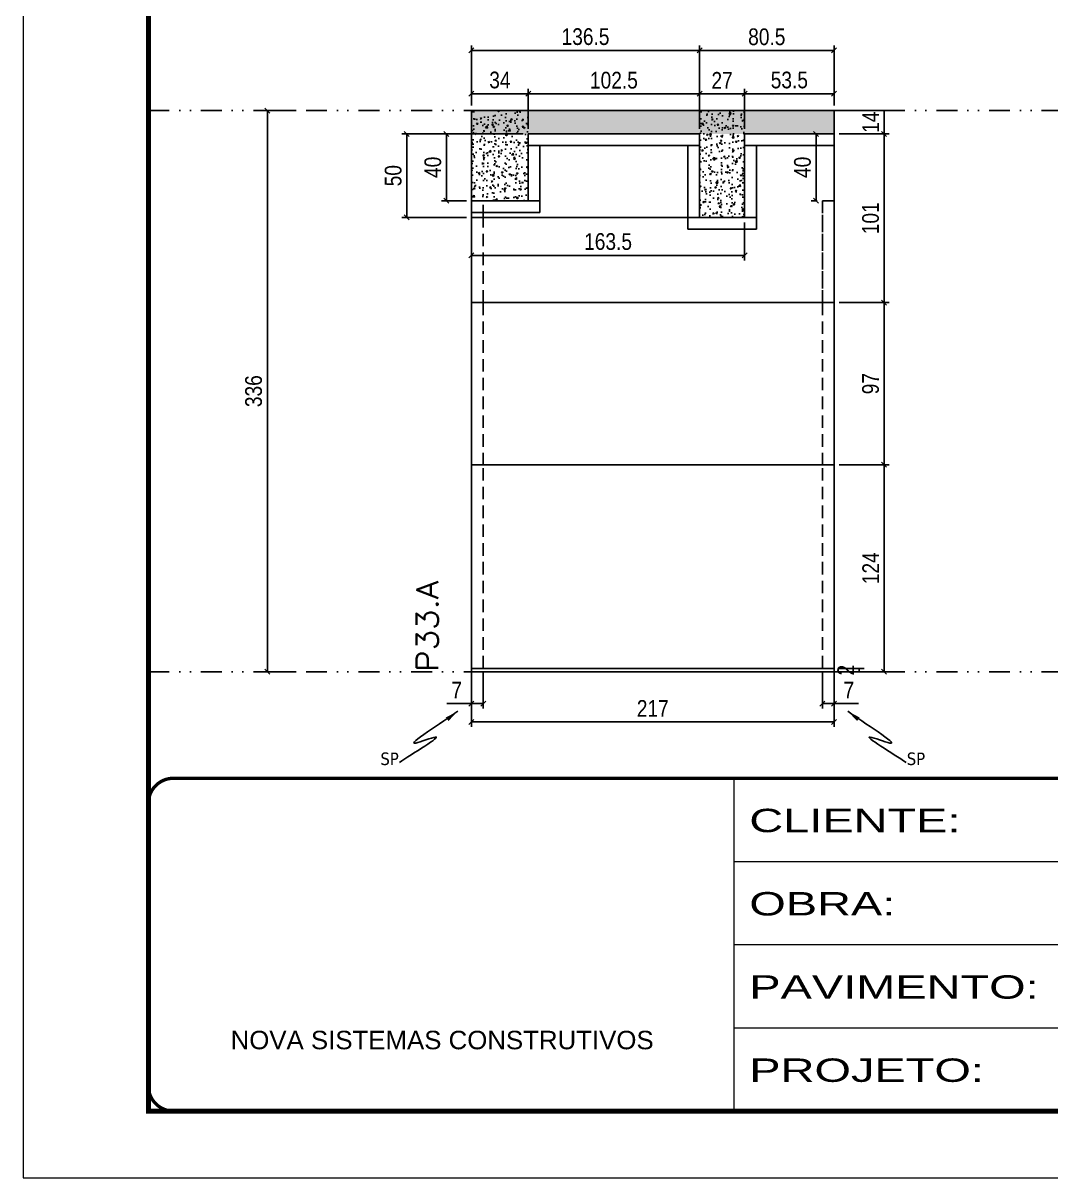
# Model space of a CAD drawing. Header units: millimetres. Extents: x 1945 to 8225, y 304 to 15137.
# Drawn here: x 3530 to 4145, y 1453 to 2144 of the extents above; entities that cross this region are included whole.
import ezdxf

# ---------------------------------------------------------------- set-up
doc = ezdxf.new("R2010")
doc.units = ezdxf.units.MM
for name, pattern in [('CONTINUO', [0]), ('DASHED', [0.75, 0.5, -0.25]), ('DIVIDE2', [0.625, 0.25, -0.125, 0, -0.125, 0, -0.125]), ('HIDDEN', [0.375, 0.25, -0.125])]:
    doc.linetypes.add(name, pattern=pattern)
for name, color, linetype in [('COTA', 241, 'Continuous'), ('Nível', 160, 'Continuous'), ('Painéis', 200, 'Continuous'), ('SARR_2.2x7', 40, 'Continuous'), ('texto', 7, 'Continuous')]:
    doc.layers.add(name, color=color, linetype=linetype)
for name, color, linetype, lineweight in [('Folhas', 255, 'Continuous', 9), ('SARRAFO DE PRESSAO', 251, 'DASHED', 9), ('Texto Seção', 7, 'Continuous', 15)]:
    doc.layers.add(name, color=color, linetype=linetype, lineweight=lineweight)
doc.styles.add('ARIAL', font='arial.ttf')
doc.styles.add('COTA TECNICA', font='techl___.ttf', dxfattribs={"height": 10})
doc.styles.add('REGUA-120', font='ROMANS.shx', dxfattribs={"height": 15})
doc.styles.get("Standard").update_dxf_attribs({"font": 'arial.ttf'})
doc.styles.add('Tecnologia', font='')
doc.styles.get('Tecnologia').set_extended_font_data('Forgotten Futurist')
doc.dimstyles.new('PAINEL', dxfattribs={"dimtxt": 10, "dimasz": 3, "dimexe": 3, "dimexo": 3, "dimgap": 3, "dimtad": 1, "dimdec": 1, "dimzin": 12, "dimdsep": 46, "dimtxsty": 'COTA TECNICA', "dimblk1": 'OBLIQUE', "dimblk2": 'OBLIQUE', "dimsah": 1, "dimcen": 0.9, "dimclrd": 4, "dimclre": 4, "dimclrt": 240, "dimadec": 1, "dimazin": 3, "dimtfac": 1, "dimtdec": 1, "dimtmove": 0, "dimatfit": 3, "dimfxl": 1, "dimtolj": 1, "dimtzin": 12, "dimarcsym": 0})
doc.dimstyles.new('PAINEL-NOVA', dxfattribs={"dimtxt": 10, "dimasz": 3, "dimexe": 3, "dimexo": 3, "dimgap": 3, "dimtad": 1, "dimdec": 1, "dimzin": 12, "dimdsep": 46, "dimtxsty": 'COTA TECNICA', "dimblk1": 'OBLIQUE', "dimblk2": 'OBLIQUE', "dimsah": 1, "dimcen": 0.9, "dimclrd": 4, "dimclre": 4, "dimclrt": 240, "dimadec": 1, "dimazin": 3, "dimtfac": 1, "dimtdec": 1, "dimtix": 1, "dimtmove": 0, "dimatfit": 3, "dimfxl": 1, "dimtolj": 1, "dimtzin": 12, "dimarcsym": 0})
doc.dimstyles.get("Standard").update_dxf_attribs({"dimtxt": 0.18, "dimasz": 0.18, "dimexe": 0.18, "dimexo": 0.0625, "dimgap": 0.09, "dimtad": 0, "dimtih": 1, "dimtoh": 1, "dimdec": 4, "dimzin": 0, "dimdsep": 46, "dimtxsty": 'Standard', "dimcen": 0.09, "dimadec": 0, "dimazin": 0, "dimtfac": 1, "dimtdec": 4, "dimtofl": 0, "dimtmove": 0, "dimatfit": 3, "dimfxl": 1, "dimtolj": 1, "dimtzin": 0, "dimarcsym": 0})
pattern_1 = [(51, (7103.24, 7934.748), (9.121755, -0.637855), [0.9525, -10.4775]), (356, (7103.24, 7934.748), (-1.928623, 9.520633), [0.762, -8.382029]), (101.45144, (7104, 7934.695), (7.193132, 8.882778), [0.8095, -8.904512]), (47.1842, (7103.195, 7937.288), (13.588575, -1.865247), [1.42875, -15.71625]), (97.63556, (7104.328, 7937.132), (11.65249, 12.576586), [1.21425, -13.35678]), (352.18415, (7103.195, 7937.288), (11.65249, 12.576586), [1.142998, -12.572987]), (22, (7104.476, 7936.675), (7.668804, -4.980179), [0.9525, -10.4775]), (327, (7104.476, 7936.675), (2.928905, 9.261925), [0.762, -8.382]), (72.45145, (7105.115, 7936.26), (10.597708, 4.281746), [0.8095, -8.904497]), (38.5, (7103.2398, 7934.748), (0.0806222, 4.2298032), [0, -8.2804, 0, -8.509, 0, -8.41375]), (8.5, (7103.24, 7934.748), (3.2530547, 5.066574), [0, -4.8514, 0, -8.0899, 0, -3.20675]), (328.5, (7100.408, 7934.6986), (6.7834962, -0.1680745), [0, -3.175, 0, -9.906, 0, -13.1445]), (318.5, (7099.1383, 7934.6764), (7.3831434, 1.4003915), [0, -4.1275, 0, -6.5786, 0, -9.3345])]

# ---------------------------------------------------------------- blocks, each defined once
blk = doc.blocks.new('9999999999')
at = {"color": 30, "linetype": 'CONTINUO'}
for p, q in [((98564.56, 34230.21), (98564.56, 34429.45)), ((98564.56, 34379.64), (99583.98, 34379.64)), ((98564.56, 34329.83), (99487.98, 34329.83)), ((98564.56, 34280.02), (99487.98, 34280.02))]:
    blk.add_line(p, q, dxfattribs=at)
at = {"color": 30, "linetype": 'CONTINUO', "const_width": 2}
blk.add_lwpolyline([(99583.98, 34230.21), (99583.98, 34414.45, 0.414214), (99568.98, 34429.45), (98228.98, 34429.45, 0.414214), (98213.98, 34414.45), (98213.98, 34245.21, 0.414214), (98228.98, 34230.21), (99583.98, 34230.21)], format="xyb", dxfattribs=at)
at = {"layer": 'Folhas'}
blk.add_lwpolyline([(98138.98, 34190.21), (99623.98, 34190.21), (99623.98, 35240.21), (98138.98, 35240.21)], close=True, dxfattribs=at)
at = {"layer": 'Folhas', "color": 30, "const_width": 3}
blk.add_lwpolyline([(98213.98, 34230.21), (99583.98, 34230.21), (99583.98, 35200.21), (98213.98, 35200.21)], close=True, dxfattribs=at)
at = {"color": 7, "linetype": 'Continuous', "ltscale": 5, "style": 'ARIAL'}
blk.add_text('NOVA SISTEMAS CONSTRUTIVOS', height=11.0592, dxfattribs=at).set_placement((98263.19, 34267.21))
at = {"layer": 'Folhas', "color": 7, "style": 'Tecnologia', "width": 1.5}
for s, p in [('CLIENTE:', (98573.65, 34397.17)), ('OBRA:', (98573.65, 34347.31)), ('PAVIMENTO:', (98573.65, 34297.5)), ('PROJETO:', (98573.65, 34247.69))]:
    blk.add_text(s, height=14, dxfattribs=at).set_placement(p)
blk = doc.blocks.new('*D1181')
at = {"layer": 'COTA', "color": 4, "linetype": 'Continuous', "lineweight": -2, "ltscale": 30, "transparency": 16777216}
for p, q in [((4018.24, 1757.75), (4033.24, 1757.75)), ((4030.24, 1755.75), (4030.24, 1757.75)), ((4018.24, 1755.75), (4033.24, 1755.75))]:
    blk.add_line(p, q, dxfattribs=at)
at = {"layer": 'Defpoints', "color": 0, "linetype": 'Continuous', "ltscale": 30, "transparency": 16777216}
for p in [(4015.24, 1757.75), (4030.24, 1757.75), (4015.24, 1755.75)]:
    blk.add_point(p, dxfattribs=at)
at = {"layer": 'COTA', "color": 240, "linetype": 'Continuous', "ltscale": 30, "transparency": 16777216, "insert": (4022.24, 1756.75), "char_height": 10, "attachment_point": 5, "rotation": 90, "style": 'COTA TECNICA'}
blk.add_mtext('\\A1;2', dxfattribs=at)
blk = doc.blocks.new('_Oblique')
at = {"color": 0, "linetype": 'ByBlock', "lineweight": -2}
blk.add_line((-0.5, -0.5), (0.5, 0.5), dxfattribs=at)
blk = doc.blocks.new('*D1182')
at = {"layer": 'COTA', "color": 4, "linetype": 'Continuous', "lineweight": -2, "ltscale": 30, "transparency": 16777216}
for p, q in [((4018.24, 1976.75), (4048.24, 1976.75)), ((4045.24, 1879.75), (4045.24, 1976.75)), ((4018.24, 1879.75), (4048.24, 1879.75))]:
    blk.add_line(p, q, dxfattribs=at)
at = {"layer": 'Defpoints', "color": 0, "linetype": 'Continuous', "ltscale": 30, "transparency": 16777216}
for p in [(4015.24, 1976.75), (4045.24, 1976.75), (4015.24, 1879.75)]:
    blk.add_point(p, dxfattribs=at)
at = {"layer": 'COTA', "color": 4, "linetype": 'Continuous', "lineweight": -2, "ltscale": 30, "transparency": 16777216, "xscale": 3, "yscale": 3, "zscale": 3}
for p, rotation in [((4045.24, 1976.75), 90), ((4045.24, 1879.75), 270)]:
    blk.add_blockref('_Oblique', p, dxfattribs=dict(at, rotation=rotation))
at = {"layer": 'COTA', "color": 240, "linetype": 'Continuous', "ltscale": 30, "transparency": 16777216, "insert": (4037.14, 1928.25), "char_height": 10, "attachment_point": 5, "rotation": 90, "style": 'COTA TECNICA'}
blk.add_mtext('\\A1;97', dxfattribs=at)
blk = doc.blocks.new('*D1183')
at = {"layer": 'COTA', "color": 4, "linetype": 'Continuous', "lineweight": -2, "ltscale": 30, "transparency": 16777216}
for p, q in [((4018.24, 2077.75), (4048.24, 2077.75)), ((4045.24, 1976.75), (4045.24, 2077.75)), ((4018.24, 1976.75), (4048.24, 1976.75))]:
    blk.add_line(p, q, dxfattribs=at)
at = {"layer": 'Defpoints', "color": 0, "linetype": 'Continuous', "ltscale": 30, "transparency": 16777216}
for p in [(4015.24, 2077.75), (4045.24, 2077.75), (4015.24, 1976.75)]:
    blk.add_point(p, dxfattribs=at)
at = {"layer": 'COTA', "color": 4, "linetype": 'Continuous', "lineweight": -2, "ltscale": 30, "transparency": 16777216, "xscale": 3, "yscale": 3, "zscale": 3}
for p, rotation in [((4045.24, 2077.75), 90), ((4045.24, 1976.75), 270)]:
    blk.add_blockref('_Oblique', p, dxfattribs=dict(at, rotation=rotation))
at = {"layer": 'COTA', "color": 240, "linetype": 'Continuous', "ltscale": 30, "transparency": 16777216, "insert": (4037.14, 2027.25), "char_height": 10, "attachment_point": 5, "rotation": 90, "style": 'COTA TECNICA'}
blk.add_mtext('\\A1;101', dxfattribs=at)
blk = doc.blocks.new('*D1184')
at = {"layer": 'COTA', "color": 4, "linetype": 'Continuous', "lineweight": -2, "ltscale": 30, "transparency": 16777216}
for p, q in [((4018.24, 2091.75), (4048.24, 2091.75)), ((4045.24, 2077.75), (4045.24, 2091.75)), ((4018.24, 2077.75), (4048.24, 2077.75))]:
    blk.add_line(p, q, dxfattribs=at)
at = {"layer": 'Defpoints', "color": 0, "linetype": 'Continuous', "ltscale": 30, "transparency": 16777216}
for p in [(4015.24, 2091.75), (4045.24, 2091.75), (4015.24, 2077.75)]:
    blk.add_point(p, dxfattribs=at)
at = {"layer": 'COTA', "color": 240, "linetype": 'Continuous', "ltscale": 30, "transparency": 16777216, "insert": (4037.17, 2084.75), "char_height": 10, "attachment_point": 5, "rotation": 90, "style": 'COTA TECNICA'}
blk.add_mtext('\\A1;14', dxfattribs=at)
blk = doc.blocks.new('*D1185')
at = {"layer": 'COTA', "color": 4, "linetype": 'Continuous', "lineweight": -2, "ltscale": 30, "transparency": 16777216}
for p, q in [((4018.24, 1879.75), (4048.24, 1879.75)), ((4045.24, 1755.75), (4045.24, 1879.75)), ((4018.24, 1755.75), (4048.24, 1755.75))]:
    blk.add_line(p, q, dxfattribs=at)
at = {"layer": 'Defpoints', "color": 0, "linetype": 'Continuous', "ltscale": 30, "transparency": 16777216}
for p in [(4015.24, 1879.75), (4045.24, 1879.75), (4015.24, 1755.75)]:
    blk.add_point(p, dxfattribs=at)
at = {"layer": 'COTA', "color": 4, "linetype": 'Continuous', "lineweight": -2, "ltscale": 30, "transparency": 16777216, "xscale": 3, "yscale": 3, "zscale": 3}
for p, rotation in [((4045.24, 1879.75), 90), ((4045.24, 1755.75), 270)]:
    blk.add_blockref('_Oblique', p, dxfattribs=dict(at, rotation=rotation))
at = {"layer": 'COTA', "color": 240, "linetype": 'Continuous', "ltscale": 30, "transparency": 16777216, "insert": (4037.17, 1817.75), "char_height": 10, "attachment_point": 5, "rotation": 90, "style": 'COTA TECNICA'}
blk.add_mtext('\\A1;124', dxfattribs=at)
blk = doc.blocks.new('*D1186')
at = {"layer": 'COTA', "color": 4, "linetype": 'Continuous', "lineweight": -2, "ltscale": 30, "transparency": 16777216}
for p, q in [((3798.24, 1752.75), (3798.24, 1722.75)), ((4015.24, 1752.75), (4015.24, 1722.75)), ((3798.24, 1725.75), (4015.24, 1725.75))]:
    blk.add_line(p, q, dxfattribs=at)
at = {"layer": 'Defpoints', "color": 0, "linetype": 'Continuous', "ltscale": 30, "transparency": 16777216}
for p in [(3798.24, 1755.75), (4015.24, 1755.75), (4015.24, 1725.75)]:
    blk.add_point(p, dxfattribs=at)
at = {"layer": 'COTA', "color": 4, "linetype": 'Continuous', "lineweight": -2, "ltscale": 30, "transparency": 16777216, "xscale": 3, "yscale": 3, "zscale": 3, "rotation": 180}
blk.add_blockref('_Oblique', (3798.24, 1725.75), dxfattribs=at)
at = {"layer": 'COTA', "color": 4, "linetype": 'Continuous', "lineweight": -2, "ltscale": 30, "transparency": 16777216, "xscale": 3, "yscale": 3, "zscale": 3}
blk.add_blockref('_Oblique', (4015.24, 1725.75), dxfattribs=at)
at = {"layer": 'COTA', "color": 240, "linetype": 'Continuous', "ltscale": 30, "transparency": 16777216, "insert": (3906.74, 1733.82), "char_height": 10, "attachment_point": 5, "style": 'COTA TECNICA'}
blk.add_mtext('\\A1;217', dxfattribs=at)
blk = doc.blocks.new('*D25')
at = {"layer": 'COTA', "color": 4, "linetype": 'ByBlock', "lineweight": -2, "transparency": 16777216}
for p, q in [((4967.62, 7361.82), (4967.62, 7339.8)), ((4974.62, 7361.82), (4974.62, 7339.8)), ((4967.62, 7342.8), (4952.89, 7342.8)), ((4974.62, 7342.8), (4967.62, 7342.8))]:
    blk.add_line(p, q, dxfattribs=at)
at = {"layer": 'Defpoints', "color": 0, "linetype": 'ByBlock', "transparency": 16777216}
for p in [(4967.62, 7364.82), (4974.62, 7364.82), (4967.62, 7342.8)]:
    blk.add_point(p, dxfattribs=at)
at = {"layer": 'COTA', "color": 4, "linetype": 'ByBlock', "lineweight": -2, "transparency": 16777216, "xscale": 3, "yscale": 3, "zscale": 3, "rotation": 180}
blk.add_blockref('_Oblique', (4967.62, 7342.8), dxfattribs=at)
at = {"layer": 'COTA', "color": 4, "linetype": 'ByBlock', "lineweight": -2, "transparency": 16777216, "xscale": 3, "yscale": 3, "zscale": 3}
blk.add_blockref('_Oblique', (4974.62, 7342.8), dxfattribs=at)
at = {"layer": 'COTA', "color": 240, "linetype": 'ByBlock', "transparency": 16777216, "insert": (4958.75, 7350.87), "char_height": 10, "attachment_point": 5, "style": 'COTA TECNICA'}
blk.add_mtext('\\A1;7', dxfattribs=at)
blk = doc.blocks.new('*D27')
at = {"layer": 'COTA', "color": 4, "linetype": 'ByBlock', "lineweight": -2, "transparency": 16777216}
for p, q in [((131596.05, 29930.75), (131596.05, 29908.67)), ((131603.05, 29930.68), (131603.05, 29908.67)), ((131596.05, 29911.67), (131603.05, 29911.67)), ((131603.05, 29911.67), (131617.78, 29911.67))]:
    blk.add_line(p, q, dxfattribs=at)
at = {"layer": 'Defpoints', "color": 0, "linetype": 'ByBlock', "transparency": 16777216}
for p in [(131596.05, 29933.75), (131603.05, 29933.68), (131603.05, 29911.67)]:
    blk.add_point(p, dxfattribs=at)
at = {"layer": 'COTA', "color": 4, "linetype": 'ByBlock', "lineweight": -2, "transparency": 16777216, "xscale": 3, "yscale": 3, "zscale": 3, "rotation": 180}
blk.add_blockref('_Oblique', (131596.05, 29911.67), dxfattribs=at)
at = {"layer": 'COTA', "color": 4, "linetype": 'ByBlock', "lineweight": -2, "transparency": 16777216, "xscale": 3, "yscale": 3, "zscale": 3}
blk.add_blockref('_Oblique', (131603.05, 29911.67), dxfattribs=at)
at = {"layer": 'COTA', "color": 240, "linetype": 'ByBlock', "transparency": 16777216, "insert": (131611.91, 29919.74), "char_height": 10, "attachment_point": 5, "style": 'COTA TECNICA'}
blk.add_mtext('\\A1;7', dxfattribs=at)
blk = doc.blocks.new('*D1223')
at = {"layer": 'COTA', "color": 4, "linetype": 'Continuous', "lineweight": -2, "ltscale": 30, "transparency": 16777216}
for p, q in [((3829.24, 2077.75), (3780.24, 2077.75)), ((3783.24, 2077.75), (3783.24, 2037.75)), ((3795.24, 2037.75), (3780.24, 2037.75))]:
    blk.add_line(p, q, dxfattribs=at)
at = {"layer": 'Defpoints', "color": 0, "linetype": 'Continuous', "ltscale": 30, "transparency": 16777216}
for p in [(3832.24, 2077.75), (3783.24, 2037.75), (3798.24, 2037.75)]:
    blk.add_point(p, dxfattribs=at)
at = {"layer": 'COTA', "color": 4, "linetype": 'Continuous', "lineweight": -2, "ltscale": 30, "transparency": 16777216, "xscale": 3, "yscale": 3, "zscale": 3}
for p, rotation in [((3783.24, 2077.75), 90), ((3783.24, 2037.75), 270)]:
    blk.add_blockref('_Oblique', p, dxfattribs=dict(at, rotation=rotation))
at = {"layer": 'COTA', "color": 240, "linetype": 'Continuous', "ltscale": 30, "transparency": 16777216, "insert": (3775.14, 2057.75), "char_height": 10, "attachment_point": 5, "rotation": 90, "style": 'COTA TECNICA'}
blk.add_mtext('\\A1;40', dxfattribs=at)
blk = doc.blocks.new('*D1224')
at = {"layer": 'COTA', "color": 4, "linetype": 'Continuous', "lineweight": -2, "ltscale": 30, "transparency": 16777216}
for p, q in [((3798.24, 2094.75), (3798.24, 2104.75)), ((3798.24, 2101.75), (3832.24, 2101.75)), ((3832.24, 2080.75), (3832.24, 2104.75))]:
    blk.add_line(p, q, dxfattribs=at)
at = {"layer": 'Defpoints', "color": 0, "linetype": 'Continuous', "ltscale": 30, "transparency": 16777216}
for p in [(3832.24, 2101.75), (3798.24, 2091.75), (3832.24, 2077.75)]:
    blk.add_point(p, dxfattribs=at)
at = {"layer": 'COTA', "color": 4, "linetype": 'Continuous', "lineweight": -2, "ltscale": 30, "transparency": 16777216, "xscale": 3, "yscale": 3, "zscale": 3, "rotation": 180}
blk.add_blockref('_Oblique', (3798.24, 2101.75), dxfattribs=at)
at = {"layer": 'COTA', "color": 4, "linetype": 'Continuous', "lineweight": -2, "ltscale": 30, "transparency": 16777216, "xscale": 3, "yscale": 3, "zscale": 3}
blk.add_blockref('_Oblique', (3832.24, 2101.75), dxfattribs=at)
at = {"layer": 'COTA', "color": 240, "linetype": 'Continuous', "ltscale": 30, "transparency": 16777216, "insert": (3815.24, 2109.97), "char_height": 10, "attachment_point": 5, "style": 'COTA TECNICA'}
blk.add_mtext('\\A1;34', dxfattribs=at)
blk = doc.blocks.new('*D1225')
at = {"layer": 'COTA', "color": 4, "linetype": 'Continuous', "lineweight": -2, "ltscale": 30, "transparency": 16777216}
for p, q in [((3934.74, 2080.75), (3934.74, 2104.75)), ((3934.74, 2101.75), (3961.74, 2101.75)), ((3961.74, 2080.75), (3961.74, 2104.75))]:
    blk.add_line(p, q, dxfattribs=at)
at = {"layer": 'Defpoints', "color": 0, "linetype": 'Continuous', "ltscale": 30, "transparency": 16777216}
for p in [(3961.74, 2101.75), (3934.74, 2077.75), (3961.74, 2077.75)]:
    blk.add_point(p, dxfattribs=at)
at = {"layer": 'COTA', "color": 4, "linetype": 'Continuous', "lineweight": -2, "ltscale": 30, "transparency": 16777216, "xscale": 3, "yscale": 3, "zscale": 3, "rotation": 180}
blk.add_blockref('_Oblique', (3934.74, 2101.75), dxfattribs=at)
at = {"layer": 'COTA', "color": 4, "linetype": 'Continuous', "lineweight": -2, "ltscale": 30, "transparency": 16777216, "xscale": 3, "yscale": 3, "zscale": 3}
blk.add_blockref('_Oblique', (3961.74, 2101.75), dxfattribs=at)
at = {"layer": 'COTA', "color": 240, "linetype": 'Continuous', "ltscale": 30, "transparency": 16777216, "insert": (3948.24, 2109.82), "char_height": 10, "attachment_point": 5, "style": 'COTA TECNICA'}
blk.add_mtext('\\A1;27', dxfattribs=at)
blk = doc.blocks.new('*D1295')
at = {"layer": 'COTA', "color": 4, "linetype": 'Continuous', "lineweight": -2, "ltscale": 30, "transparency": 16777216}
for p, q in [((3693.08, 2091.75), (3673.08, 2091.75)), ((3676.08, 1755.75), (3676.08, 2091.75)), ((3693.08, 1755.75), (3673.08, 1755.75))]:
    blk.add_line(p, q, dxfattribs=at)
at = {"layer": 'Defpoints', "color": 0, "linetype": 'Continuous', "ltscale": 30, "transparency": 16777216}
for p in [(3676.08, 2091.75), (3696.08, 2091.75), (3696.08, 1755.75)]:
    blk.add_point(p, dxfattribs=at)
at = {"layer": 'COTA', "color": 4, "linetype": 'Continuous', "lineweight": -2, "ltscale": 30, "transparency": 16777216, "xscale": 3, "yscale": 3, "zscale": 3}
for p, rotation in [((3676.08, 2091.75), 90), ((3676.08, 1755.75), 270)]:
    blk.add_blockref('_Oblique', p, dxfattribs=dict(at, rotation=rotation))
at = {"layer": 'COTA', "color": 240, "linetype": 'Continuous', "ltscale": 30, "transparency": 16777216, "insert": (3667.86, 1923.75), "char_height": 10, "attachment_point": 5, "rotation": 90, "style": 'COTA TECNICA'}
blk.add_mtext('\\A1;336', dxfattribs=at)
blk = doc.blocks.new('*D1298')
at = {"layer": 'Defpoints', "color": 0, "transparency": 16777216}
for p in [(3832.24, 2101.75), (3832.24, 2077.75), (3934.74, 2077.75)]:
    blk.add_point(p, dxfattribs=at)
at = {"layer": 'SARR_2.2x7', "color": 4, "lineweight": -2, "transparency": 16777216}
for p, q in [((3832.24, 2080.75), (3832.24, 2104.75)), ((3934.74, 2101.75), (3832.24, 2101.75)), ((3934.74, 2080.75), (3934.74, 2104.75))]:
    blk.add_line(p, q, dxfattribs=at)
at = {"layer": 'SARR_2.2x7', "color": 4, "lineweight": -2, "transparency": 16777216, "xscale": 3, "yscale": 3, "zscale": 3, "rotation": 180}
blk.add_blockref('_Oblique', (3832.24, 2101.75), dxfattribs=at)
at = {"layer": 'SARR_2.2x7', "color": 4, "lineweight": -2, "transparency": 16777216, "xscale": 3, "yscale": 3, "zscale": 3}
blk.add_blockref('_Oblique', (3934.74, 2101.75), dxfattribs=at)
at = {"layer": 'SARR_2.2x7', "color": 240, "transparency": 16777216, "insert": (3883.49, 2109.86), "char_height": 10, "attachment_point": 5, "style": 'COTA TECNICA'}
blk.add_mtext('\\A1;102.5', dxfattribs=at)
blk = doc.blocks.new('*D1299')
at = {"layer": 'Defpoints', "color": 0, "transparency": 16777216}
for p in [(4015.24, 2101.75), (4015.24, 2091.75), (3961.74, 2077.75)]:
    blk.add_point(p, dxfattribs=at)
at = {"layer": 'SARR_2.2x7', "color": 4, "lineweight": -2, "transparency": 16777216}
for p, q in [((3961.74, 2080.75), (3961.74, 2104.75)), ((3961.74, 2101.75), (4015.24, 2101.75)), ((4015.24, 2094.75), (4015.24, 2104.75))]:
    blk.add_line(p, q, dxfattribs=at)
at = {"layer": 'SARR_2.2x7', "color": 4, "lineweight": -2, "transparency": 16777216, "xscale": 3, "yscale": 3, "zscale": 3, "rotation": 180}
blk.add_blockref('_Oblique', (3961.74, 2101.75), dxfattribs=at)
at = {"layer": 'SARR_2.2x7', "color": 4, "lineweight": -2, "transparency": 16777216, "xscale": 3, "yscale": 3, "zscale": 3}
blk.add_blockref('_Oblique', (4015.24, 2101.75), dxfattribs=at)
at = {"layer": 'SARR_2.2x7', "color": 240, "transparency": 16777216, "insert": (3988.49, 2109.97), "char_height": 10, "attachment_point": 5, "style": 'COTA TECNICA'}
blk.add_mtext('\\A1;53.5', dxfattribs=at)
blk = doc.blocks.new('*D1301')
at = {"layer": 'Defpoints', "color": 0, "transparency": 16777216}
for p in [(3798.24, 2127.7), (3798.24, 2091.75), (3934.74, 2077.75)]:
    blk.add_point(p, dxfattribs=at)
at = {"layer": 'SARR_2.2x7', "color": 4, "lineweight": -2, "transparency": 16777216}
for p, q in [((3798.24, 2094.75), (3798.24, 2130.7)), ((3934.74, 2080.75), (3934.74, 2130.7)), ((3934.74, 2127.7), (3798.24, 2127.7))]:
    blk.add_line(p, q, dxfattribs=at)
at = {"layer": 'SARR_2.2x7', "color": 4, "lineweight": -2, "transparency": 16777216, "xscale": 3, "yscale": 3, "zscale": 3, "rotation": 180}
blk.add_blockref('_Oblique', (3798.24, 2127.7), dxfattribs=at)
at = {"layer": 'SARR_2.2x7', "color": 4, "lineweight": -2, "transparency": 16777216, "xscale": 3, "yscale": 3, "zscale": 3}
blk.add_blockref('_Oblique', (3934.74, 2127.7), dxfattribs=at)
at = {"layer": 'SARR_2.2x7', "color": 240, "transparency": 16777216, "insert": (3866.49, 2135.92), "char_height": 10, "attachment_point": 5, "style": 'COTA TECNICA'}
blk.add_mtext('\\A1;136.5', dxfattribs=at)
blk = doc.blocks.new('*D1302')
at = {"layer": 'Defpoints', "color": 0, "transparency": 16777216}
for p in [(4015.24, 2127.7), (4015.24, 2091.75), (3934.74, 2077.75)]:
    blk.add_point(p, dxfattribs=at)
at = {"layer": 'SARR_2.2x7', "color": 4, "lineweight": -2, "transparency": 16777216}
for p, q in [((3934.74, 2080.75), (3934.74, 2130.7)), ((4015.24, 2094.75), (4015.24, 2130.7)), ((3934.74, 2127.7), (4015.24, 2127.7))]:
    blk.add_line(p, q, dxfattribs=at)
at = {"layer": 'SARR_2.2x7', "color": 4, "lineweight": -2, "transparency": 16777216, "xscale": 3, "yscale": 3, "zscale": 3, "rotation": 180}
blk.add_blockref('_Oblique', (3934.74, 2127.7), dxfattribs=at)
at = {"layer": 'SARR_2.2x7', "color": 4, "lineweight": -2, "transparency": 16777216, "xscale": 3, "yscale": 3, "zscale": 3}
blk.add_blockref('_Oblique', (4015.24, 2127.7), dxfattribs=at)
at = {"layer": 'SARR_2.2x7', "color": 240, "transparency": 16777216, "insert": (3974.99, 2135.83), "char_height": 10, "attachment_point": 5, "style": 'COTA TECNICA'}
blk.add_mtext('\\A1;80.5', dxfattribs=at)
blk = doc.blocks.new('*D1856')
at = {"layer": 'COTA', "color": 4, "lineweight": -2, "transparency": 16777216}
for p, q in [((3798.24, 2024.75), (3798.24, 2002.04)), ((3961.74, 2024.75), (3961.74, 2002.04)), ((3961.74, 2005.04), (3798.24, 2005.04))]:
    blk.add_line(p, q, dxfattribs=at)
at = {"layer": 'Defpoints', "color": 0, "transparency": 16777216}
for p in [(3798.24, 2027.75), (3961.74, 2027.75), (3798.24, 2005.04)]:
    blk.add_point(p, dxfattribs=at)
at = {"layer": 'COTA', "color": 4, "lineweight": -2, "transparency": 16777216, "xscale": 3, "yscale": 3, "zscale": 3, "rotation": 180}
blk.add_blockref('_Oblique', (3798.24, 2005.04), dxfattribs=at)
at = {"layer": 'COTA', "color": 4, "lineweight": -2, "transparency": 16777216, "xscale": 3, "yscale": 3, "zscale": 3}
blk.add_blockref('_Oblique', (3961.74, 2005.04), dxfattribs=at)
at = {"layer": 'COTA', "color": 240, "transparency": 16777216, "insert": (3879.99, 2013.26), "char_height": 10, "attachment_point": 5, "style": 'COTA TECNICA'}
blk.add_mtext('\\A1;163.5', dxfattribs=at)
blk = doc.blocks.new('*D1857')
at = {"layer": 'COTA', "color": 4, "lineweight": -2, "transparency": 16777216}
for p, q in [((4005.24, 2077.75), (4001.47, 2077.75)), ((4004.47, 2037.75), (4004.47, 2077.75)), ((4005.24, 2037.75), (4001.47, 2037.75))]:
    blk.add_line(p, q, dxfattribs=at)
at = {"layer": 'Defpoints', "color": 0, "transparency": 16777216}
for p in [(4004.47, 2077.75), (4008.24, 2077.75), (4008.24, 2037.75)]:
    blk.add_point(p, dxfattribs=at)
at = {"layer": 'COTA', "color": 4, "lineweight": -2, "transparency": 16777216, "xscale": 3, "yscale": 3, "zscale": 3}
for p, rotation in [((4004.47, 2077.75), 90), ((4004.47, 2037.75), 270)]:
    blk.add_blockref('_Oblique', p, dxfattribs=dict(at, rotation=rotation))
at = {"layer": 'COTA', "color": 240, "transparency": 16777216, "insert": (3996.37, 2057.75), "char_height": 10, "attachment_point": 5, "rotation": 90, "style": 'COTA TECNICA'}
blk.add_mtext('\\A1;40', dxfattribs=at)
blk = doc.blocks.new('*D1858')
at = {"layer": 'COTA', "color": 4, "lineweight": -2, "transparency": 16777216}
for p, q in [((3829.24, 2077.75), (3756.51, 2077.75)), ((3759.51, 2027.75), (3759.51, 2077.75)), ((3795.24, 2027.75), (3756.51, 2027.75))]:
    blk.add_line(p, q, dxfattribs=at)
at = {"layer": 'Defpoints', "color": 0, "transparency": 16777216}
for p in [(3759.51, 2077.75), (3832.24, 2077.75), (3798.24, 2027.75)]:
    blk.add_point(p, dxfattribs=at)
at = {"layer": 'COTA', "color": 4, "lineweight": -2, "transparency": 16777216, "xscale": 3, "yscale": 3, "zscale": 3}
for p, rotation in [((3759.51, 2077.75), 90), ((3759.51, 2027.75), 270)]:
    blk.add_blockref('_Oblique', p, dxfattribs=dict(at, rotation=rotation))
at = {"layer": 'COTA', "color": 240, "transparency": 16777216, "insert": (3751.4, 2052.75), "char_height": 10, "attachment_point": 5, "rotation": 90, "style": 'COTA TECNICA'}
blk.add_mtext('\\A1;50', dxfattribs=at)
blk = doc.blocks.new('SLIPTEE')
at = {"layer": 'texto', "color": 0, "insert": (-49.02, -55.13), "char_height": 7.5, "attachment_point": 5}
blk.add_mtext('\\fTahoma|b0|i0|c0|p34;\\C4;SP', dxfattribs=at)
at = {"layer": 'COTA', "linetype": 'ByBlock'}
dim = blk.add_linear_dim(base=(0, -22.02), p1=(7, 0), p2=(0, 0), dimstyle='PAINEL-NOVA', override={"dimarcsym": 1}, dxfattribs=at)
dim.commit()
dim.dimension.update_dxf_attribs({"geometry": '*D25', "text_midpoint": (-8.87, -13.94), "insert": (-4967.62, -7364.82)})
at = {"layer": 'COTA', "path_type": 1}
blk.add_leader([(-8.21, -26.55), (-33.31, -45.71), (-21.61, -42.03), (-43.08, -57.3)], dimstyle='Standard', override={"dimasz": 8}, dxfattribs=at)
blk = doc.blocks.new('sliptD')
at = {"layer": 'texto', "color": 0, "insert": (49.02, -55.13), "char_height": 7.5, "attachment_point": 5}
blk.add_mtext('\\fTahoma|b0|i0|c0|p34;\\C4;SP', dxfattribs=at)
at = {"layer": 'COTA', "linetype": 'ByBlock'}
dim = blk.add_linear_dim(base=(0, -22.02), p1=(-7, 0.07), p2=(0, 0), dimstyle='PAINEL-NOVA', override={"dimarcsym": 1}, dxfattribs=at)
dim.commit()
dim.dimension.update_dxf_attribs({"geometry": '*D27', "text_midpoint": (8.87, -13.94), "insert": (-131603.05, -29933.68)})
at = {"layer": 'COTA', "path_type": 1}
blk.add_leader([(8.21, -26.55), (33.31, -45.71), (21.61, -42.03), (43.08, -57.3)], dimstyle='Standard', override={"dimasz": 8}, dxfattribs=at)
blk = doc.blocks.new('SLIPTDD')
at = {"layer": 'COTA', "linetype": 'ByBlock'}
blk.add_blockref('sliptD', (0, 0), dxfattribs=at)

msp = doc.modelspace()

# ---------------------------------------------------------------- hatches: boundary and pattern name
at = {"layer": 'COTA', "linetype": 'Continuous', "ltscale": 30}
h = msp.add_hatch(dxfattribs=at)
h.set_pattern_fill('AR-CONC', color=256, scale=0.05, angle=1)
h.set_pattern_definition(pattern_1)
h.paths.add_polyline_path([(4015.24, 2091.75), (3798.24, 2091.75), (3798.24, 2077.75), (4015.24, 2077.75)])
h = msp.add_hatch(dxfattribs=at)
h.set_pattern_fill('AR-CONC', color=256, scale=0.05, angle=1)
h.set_pattern_definition(pattern_1)
h.paths.add_polyline_path([(3832.24, 2091.75), (3798.24, 2091.75), (3798.24, 2037.75), (3832.24, 2037.75)])
h = msp.add_hatch(dxfattribs=at)
h.set_pattern_fill('AR-CONC', color=256, scale=0.05, angle=1)
h.set_pattern_definition(pattern_1)
h.paths.add_polyline_path([(3961.74, 2091.75), (3934.74, 2091.75), (3934.74, 2027.75), (3961.74, 2027.75)])

# ---------------------------------------------------------------- linework, layer by layer
for q in [(3798.24, 2037.75), (4015.24, 2091.75)]:
    msp.add_line((3798.24, 2091.75), q, dxfattribs=at)
at = {"layer": 'COTA'}
for p, q in [((3839.24, 2037.75), (3839.24, 2030.75)), ((4008.24, 2037.75), (4015.24, 2037.75)), ((3927.74, 2020.75), (3927.74, 2027.75)), ((3968.74, 2020.75), (3968.74, 2027.75))]:
    msp.add_line(p, q, dxfattribs=at)
at = {"layer": 'COTA', "linetype": 'Continuous', "ltscale": 30}
for points in [[(3961.74, 2077.75), (4015.24, 2077.75), (4015.24, 2091.75)], [(3832.24, 2077.75), (3934.74, 2077.75)]]:
    msp.add_lwpolyline(points, dxfattribs=at)
at = {"layer": 'Nível', "color": 4, "linetype": 'DIVIDE2', "ltscale": 50}
for p, q in [((3604.86, 2091.75), (4974.86, 2091.75)), ((3604.86, 1755.75), (4974.86, 1755.75))]:
    msp.add_line(p, q, dxfattribs=at)
at = {"layer": 'Painéis', "linetype": 'Continuous', "ltscale": 30}
msp.add_line((3798.24, 2037.75), (3798.24, 1755.75), dxfattribs=at)
for points in [[(3934.74, 2077.75), (3832.24, 2077.75)], [(3832.24, 2077.75), (3832.24, 2037.75)], [(3934.74, 2077.75), (3934.74, 2027.75)], [(4015.24, 2077.75), (3961.74, 2077.75)], [(3961.74, 2077.75), (3961.74, 2027.75)], [(4015.24, 1755.75), (4015.24, 2077.75)], [(3798.24, 2037.75), (3832.24, 2037.75)], [(3798.24, 2037.75), (3832.24, 2037.75)], [(3798.24, 2027.75), (3961.74, 2027.75)], [(4015.24, 1976.75), (3798.24, 1976.75)], [(3798.24, 1879.75), (4015.24, 1879.75)], [(3798.24, 1757.75), (4015.24, 1757.75)], [(3798.24, 1755.75), (4015.24, 1755.75)]]:
    msp.add_lwpolyline(points, dxfattribs=at)
at = {"layer": 'SARR_2.2x7', "linetype": 'Continuous', "ltscale": 30}
for p, q in [((3839.24, 2070.75), (3839.24, 2037.75)), ((3927.74, 2070.75), (3927.74, 2027.75)), ((3968.74, 2070.75), (3968.74, 2027.75))]:
    msp.add_line(p, q, dxfattribs=at)
at = {"layer": 'SARR_2.2x7', "linetype": 'HIDDEN', "ltscale": 30}
for p, q in [((3805.24, 2027.75), (3805.24, 2037.75)), ((3805.24, 1976.75), (3805.24, 1879.75)), ((4008.24, 1976.75), (4008.24, 1879.75))]:
    msp.add_line(p, q, dxfattribs=at)
at = {"layer": 'SARR_2.2x7', "linetype": 'ByBlock', "ltscale": 30}
for points in [[(3832.24, 2070.75), (3934.74, 2070.75)], [(3961.74, 2070.75), (4015.24, 2070.75)]]:
    msp.add_lwpolyline(points, dxfattribs=at)
at = {"layer": 'SARR_2.2x7', "linetype": 'Continuous', "ltscale": 30}
for points in [[(3832.24, 2037.75), (3839.24, 2037.75)], [(3798.24, 2030.75), (3839.24, 2030.75)], [(3961.74, 2027.75), (3968.74, 2027.75)], [(3927.74, 2020.75), (3968.74, 2020.75)]]:
    msp.add_lwpolyline(points, dxfattribs=at)
at = {"layer": 'SARR_2.2x7', "linetype": 'HIDDEN', "ltscale": 30}
for points in [[(4008.24, 1976.75), (4008.24, 2037.75), (4008.24, 1976.75)], [(3805.24, 1976.75), (3805.24, 2027.75)], [(3805.24, 1757.75), (3805.24, 1879.75)], [(4008.24, 1757.75), (4008.24, 1879.75)]]:
    msp.add_lwpolyline(points, dxfattribs=at)

# ---------------------------------------------------------------- block references
at = {"layer": 'COTA', "linetype": 'Continuous', "ltscale": 30}
for name, p in [('SLIPTEE', (3798.24, 1758.75)), ('SLIPTDD', (4015.24, 1758.75))]:
    msp.add_blockref(name, p, dxfattribs=at)
at = {"layer": 'SARRAFO DE PRESSAO', "color": 6, "linetype": 'ByBlock'}
msp.add_blockref('9999999999', (-94609.12, -32737.42), dxfattribs=at)

# ---------------------------------------------------------------- texts
at = {"layer": 'Texto Seção', "style": 'REGUA-120', "width": 1.1}
msp.add_text('P33.A', height=13, rotation=90, dxfattribs=at).set_placement((3778.24, 1755.75))

# ---------------------------------------------------------------- dimensions: what is measured, and where the dimension line sits
at = {"layer": 'COTA', "linetype": 'Continuous', "ltscale": 30}
for base, p1, p2, picture, middle in [((3832.24, 2101.75), (3798.24, 2091.75), (3832.24, 2077.75), '*D1224', (3815.24, 2109.97)), ((3961.74, 2101.75), (3934.74, 2077.75), (3961.74, 2077.75), '*D1225', (3948.24, 2109.82)), ((4015.24, 1725.75), (3798.24, 1755.75), (4015.24, 1755.75), '*D1186', (3906.74, 1733.82))]:
    dim = msp.add_linear_dim(base=base, p1=p1, p2=p2, dimstyle='PAINEL-NOVA', dxfattribs=at)
    dim.commit()
    dim.dimension.update_dxf_attribs({"geometry": picture, "text_midpoint": middle})
for base, p1, p2, picture, middle in [((3676.08, 2091.75), (3696.08, 1755.75), (3696.08, 2091.75), '*D1295', (3667.86, 1923.75)), ((4045.24, 2091.75), (4015.24, 2077.75), (4015.24, 2091.75), '*D1184', (4037.17, 2084.75)), ((3783.24, 2037.75), (3832.24, 2077.75), (3798.24, 2037.75), '*D1223', (3775.14, 2057.75)), ((4045.24, 2077.75), (4015.24, 1976.75), (4015.24, 2077.75), '*D1183', (4037.14, 2027.25)), ((4045.24, 1976.75), (4015.24, 1879.75), (4015.24, 1976.75), '*D1182', (4037.14, 1928.25)), ((4045.24, 1879.75), (4015.24, 1755.75), (4015.24, 1879.75), '*D1185', (4037.17, 1817.75)), ((4030.24, 1757.75), (4015.24, 1755.75), (4015.24, 1757.75), '*D1181', (4022.24, 1756.75))]:
    dim = msp.add_linear_dim(base=base, p1=p1, p2=p2, angle=90, dimstyle='PAINEL-NOVA', dxfattribs=at)
    dim.commit()
    dim.dimension.update_dxf_attribs({"geometry": picture, "text_midpoint": middle})
at = {"layer": 'COTA'}
for base, p1, p2, picture, middle in [((3759.51, 2077.75), (3798.24, 2027.75), (3832.24, 2077.75), '*D1858', (3751.4, 2052.75)), ((4004.47, 2077.75), (4008.24, 2037.75), (4008.24, 2077.75), '*D1857', (3996.37, 2057.75))]:
    dim = msp.add_linear_dim(base=base, p1=p1, p2=p2, angle=90, dimstyle='PAINEL', dxfattribs=at)
    dim.commit()
    dim.dimension.update_dxf_attribs({"geometry": picture, "text_midpoint": middle})
dim = msp.add_linear_dim(base=(3798.24, 2005.04), p1=(3961.74, 2027.75), p2=(3798.24, 2027.75), dimstyle='PAINEL', dxfattribs=at)
dim.commit()
dim.dimension.update_dxf_attribs({"geometry": '*D1856', "text_midpoint": (3879.99, 2013.26)})
at = {"layer": 'SARR_2.2x7'}
for base, p1, p2, picture, middle in [((3798.24, 2127.7), (3934.74, 2077.75), (3798.24, 2091.75), '*D1301', (3866.49, 2135.92)), ((4015.24, 2127.7), (3934.74, 2077.75), (4015.24, 2091.75), '*D1302', (3974.99, 2135.83)), ((3832.24, 2101.75), (3934.74, 2077.75), (3832.24, 2077.75), '*D1298', (3883.49, 2109.86)), ((4015.24, 2101.75), (3961.74, 2077.75), (4015.24, 2091.75), '*D1299', (3988.49, 2109.97))]:
    dim = msp.add_linear_dim(base=base, p1=p1, p2=p2, dimstyle='PAINEL', dxfattribs=at)
    dim.commit()
    dim.dimension.update_dxf_attribs({"geometry": picture, "text_midpoint": middle})

doc.saveas('drawing.dxf')
